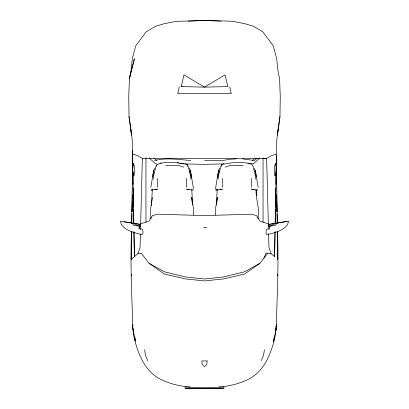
<?xml version="1.0" encoding="UTF-8"?>
<svg xmlns="http://www.w3.org/2000/svg" width="409" height="409" viewBox="0 0 409 409"><rect width="100%" height="100%" fill="white"/><g stroke="black" fill="none" stroke-linecap="round" stroke-linejoin="round"><path stroke-width="0.61" d="M140.405 233.887L140.052 247.69L137.838 253.703L131.243 259.357L131.626 231.371M131.744 223.099L132.649 156.938L132.45 143.165L131.683 134.459L129.034 116.565L128.738 96.723L129.423 78.313L130.819 72.485L132.337 58.538L135.696 45.9L146.269 31.769L155.43 26.294L164.004 23.773L175.819 21.386L204.5 20.45L229.689 21.156L233.181 21.386L244.996 23.773L253.57 26.294L262.731 31.769L273.304 45.9L276.663 58.538L278.181 72.485L279.577 78.313L280.262 96.723L279.966 116.565L277.317 134.459L276.55 143.165L276.464 154.162M276.167 327.328C277.256 295.446 278.718 263.488 277.496 231.576M274.592 256.658L275.032 231.888L274.592 256.658L271.162 253.703L268.948 247.69L268.595 233.887M275.421 209.659L275.175 223.631L276.484 155.026L275.426 154.244L271.346 155.701L266.648 158.452L263.053 158.477M275.467 207.118L275.804 188.063M275.87 184.249L276.193 165.834M276.285 160.752L276.484 155.026M131.243 259.357L131.488 246.019M131.575 241.571L131.759 231.402M132.122 211.704L132.311 201.54M132.674 181.841L132.721 179.3M152.342 189.52L151.386 205.584M217.235 189.52L216.33 204.97M131.504 231.576C130.2 263.493 131.841 295.441 132.833 327.328M131.688 223.299L131.897 213.743M131.938 211.831L132.317 194.638M132.598 181.898L132.721 176.167M140.517 229.49L142.352 158.452L137.654 155.701L133.574 154.244L132.516 155.026L132.767 168.365M275.201 175.936A22.377 22.342 -87.9 0 0 275.656 163.702L275.415 163.697C273.652 167.572 274.163 171.872 274.904 175.931L275.201 175.936L275.252 174.663M152.833 176.683L153.651 170.502L156.964 164.607L161.126 163.017M217.675 177.895L218.544 170.502L221.857 164.607L223.856 163.728M123.958 221.734L139.873 224.27L139.162 228.513M193.396 215.042L193.759 210.073L191.591 197.358L192.199 202.373M258.018 218.769L258.657 210.073L256.484 197.358L255.865 189.878M135.476 341.377L135.635 339.869L134.07 334.859L132.23 324.23L133.901 336.234L134.929 340.078L135.635 339.869M275.84 330.426L276.039 328.57M153.263 179.06L153.748 174.817L155.481 168.334M218.155 179.06L218.641 174.817L220.374 168.334M216.801 202.373L217.409 197.358L215.241 210.073L215.604 215.042M278.033 131.095L279.966 116.565M277.512 135.159L278.774 125.042M275.778 331.045L275.467 334.434M131.105 276.065L131.391 274.224M264.408 349.787L263.524 355.401L261.254 360.59M133.395 165.118L133.625 163.677C135.169 167.562 135.031 171.928 133.927 175.916L133.324 175.916L132.838 173.574L132.654 169.796L132.787 166.013L133.385 163.677A22.377 22.342 88.9 0 0 133.625 175.916L133.6 174.643M153.651 170.502L150.824 187.45M218.544 170.502L215.717 187.45L215.947 190.149L222.424 189.224L219.945 189.244M152.516 197.358L150.343 210.073L150.982 218.769M269.674 229.311L269.127 224.27L288.524 221.177L287.67 224.469C283.054 231.085 274.582 232.614 267.276 234.618L266.448 233.999L265.932 232.338L266.581 229.311L267.977 228.841M179.311 86.718L177.746 93.692L231.254 93.692L229.689 86.718M181.248 86.585L183.948 74.842L204.5 87.132L227.752 86.585L225.052 74.842L204.5 87.132L181.248 86.585L182.629 86.621M274.945 337.215C271.187 353.601 264.102 371.735 248.048 379.475C234.567 386.081 219.352 387.798 204.5 387.732C189.648 387.798 174.433 386.081 160.952 379.475C144.898 371.735 137.813 353.601 134.055 337.215M153.16 174.847L154.009 172.572M156.33 166.315L156.964 164.607M218.058 174.847L219.531 170.865M221.223 166.315L221.857 164.607M137.838 253.703L141.279 253.222L149.05 263.304L164.418 274.03L185.456 278.912L204.5 280.922L223.549 278.912L244.582 274.03L259.95 263.304L263.836 258.263L266.162 253.043L271.162 253.703M263.836 258.263L267.721 253.222M257.138 158.109L254.464 160.512L242.68 158.937M252.312 160.43L255.165 158.002M259.352 158.268L259.863 157.93L253.662 163.626L252.696 163.83L242.159 162.455L231.622 162.813L224.97 163.917L204.5 164.336L184.03 163.917L177.378 162.813L172.215 162.48L166.841 162.455L160.011 163.252M139.116 227.056L140.2 226.402L140.292 224.372L139.873 224.27M259.95 263.304L244.582 271.811L223.549 276.919L204.5 279.004L185.451 276.919L164.418 271.811L149.05 263.304M269.27 226.32L276.919 223.028L275.497 225.328L268.8 226.402L268.708 224.372L269.127 224.27M152.654 189.479L151.059 190.149L157.531 189.224L155.047 189.244M215.947 190.149L217.547 189.479M225.139 167.169L230.676 165.338L243.217 165.338M140.665 223.841L148.917 221.187L152.521 215.543L157.777 214.193L204.5 215.594L251.223 214.193L256.479 215.543L260.083 221.187L268.335 223.841M272.22 223.953L287.031 221.417M154.536 160.512C166.55 157.516 178.759 159.536 190.809 160.522M269.291 224.301L271.637 224.02M236.392 158.845L229.919 159.3L222.844 160.461L204.5 160.706M188.268 21.156L204.5 20.45L220.732 21.156M203.508 227.332L206.934 227.322M142.352 158.452L266.648 158.452L268.483 229.49M165.783 165.338L178.324 165.338L183.861 167.169M138.636 228.841L141.023 228.841L142.419 229.311L143.068 232.338L142.552 233.999L141.724 234.618C134.418 232.614 125.946 231.085 121.33 224.469L120.476 221.177L136.78 223.953M190.175 387.083L185.083 387.083L185.083 388.55L223.917 388.55L223.917 387.083L218.825 387.083M185.926 388.489L223.074 388.489M253.953 189.244L251.469 189.224L257.941 190.149M189.055 189.244L186.576 189.224L193.053 190.149L193.283 187.45L190.456 170.502L187.143 164.607L185.144 163.728M137.363 224.02L139.709 224.301M182.516 163.406L183.707 163.6M178.416 162.772L177.169 162.516L177.378 162.813M179.663 163.027L184.03 163.917M156.304 163.83L155.338 163.626L149.137 157.93L149.648 158.268M247.874 163.017L252.036 164.607L255.349 170.502L258.176 187.45M269.991 226.683L268.8 226.402L269.884 227.056M153.835 158.002L156.688 160.43M147.746 360.59L145.476 355.401L144.592 349.787M187.143 164.607L187.777 166.315M189.469 170.865L190.942 174.847M253.519 168.334L255.252 174.817L255.737 179.06M188.626 168.334L190.359 174.817L190.845 179.06M254.976 171.044L255.84 174.847M277.609 274.224L277.895 276.065M255.349 170.502L256.167 176.683M190.456 170.502L191.325 177.895M275.415 163.697L275.62 165.144M129.034 116.565L131.488 135.159L130.226 125.042M133.222 331.045L133.533 334.434M132.961 328.57L133.16 330.426M192.67 204.97L191.765 189.52M132.536 154.162L132.45 150.532L132.715 160.752M276.279 176.167L276.402 181.898M276.683 194.638L277.062 211.831M277.103 213.743L277.312 223.299M256.658 189.52L256.775 195.768M132.813 170.906L133.794 223.626L133.579 209.659M276.279 179.3L276.326 181.841M276.689 201.54L276.878 211.704M277.241 231.402L277.425 241.571M277.512 246.019L277.757 259.357L277.374 231.371M132.807 165.834L132.848 168.375M132.894 170.916L133.129 184.249M133.196 188.063L133.533 207.118M276.351 156.938L277.256 223.099M275.927 326.264L275.927 327.425M275.927 328.585L275.927 330.385M263.053 157.833L263.053 222.261M251.469 178.442L251.469 187.317M222.424 178.442L222.424 187.317M186.576 178.442L186.576 187.317M157.531 178.442L157.531 187.317M145.947 157.833L145.947 222.256M207.112 360.932L206.903 363.805L205.931 365.58L204.5 366.495L203.069 365.58L202.097 363.805L201.888 360.932L207.112 360.932M276.77 324.23L275.099 336.234L273.524 341.377L273.135 341.285L273.365 339.869L274.93 334.859L276.77 324.23M131.545 69.919L129.423 78.313L134.387 58.891L131.545 69.919M139.73 226.32L133.503 225.328L132.081 223.028L139.73 226.32M134.408 256.658L133.947 231.888L134.408 256.658"/></g></svg>
